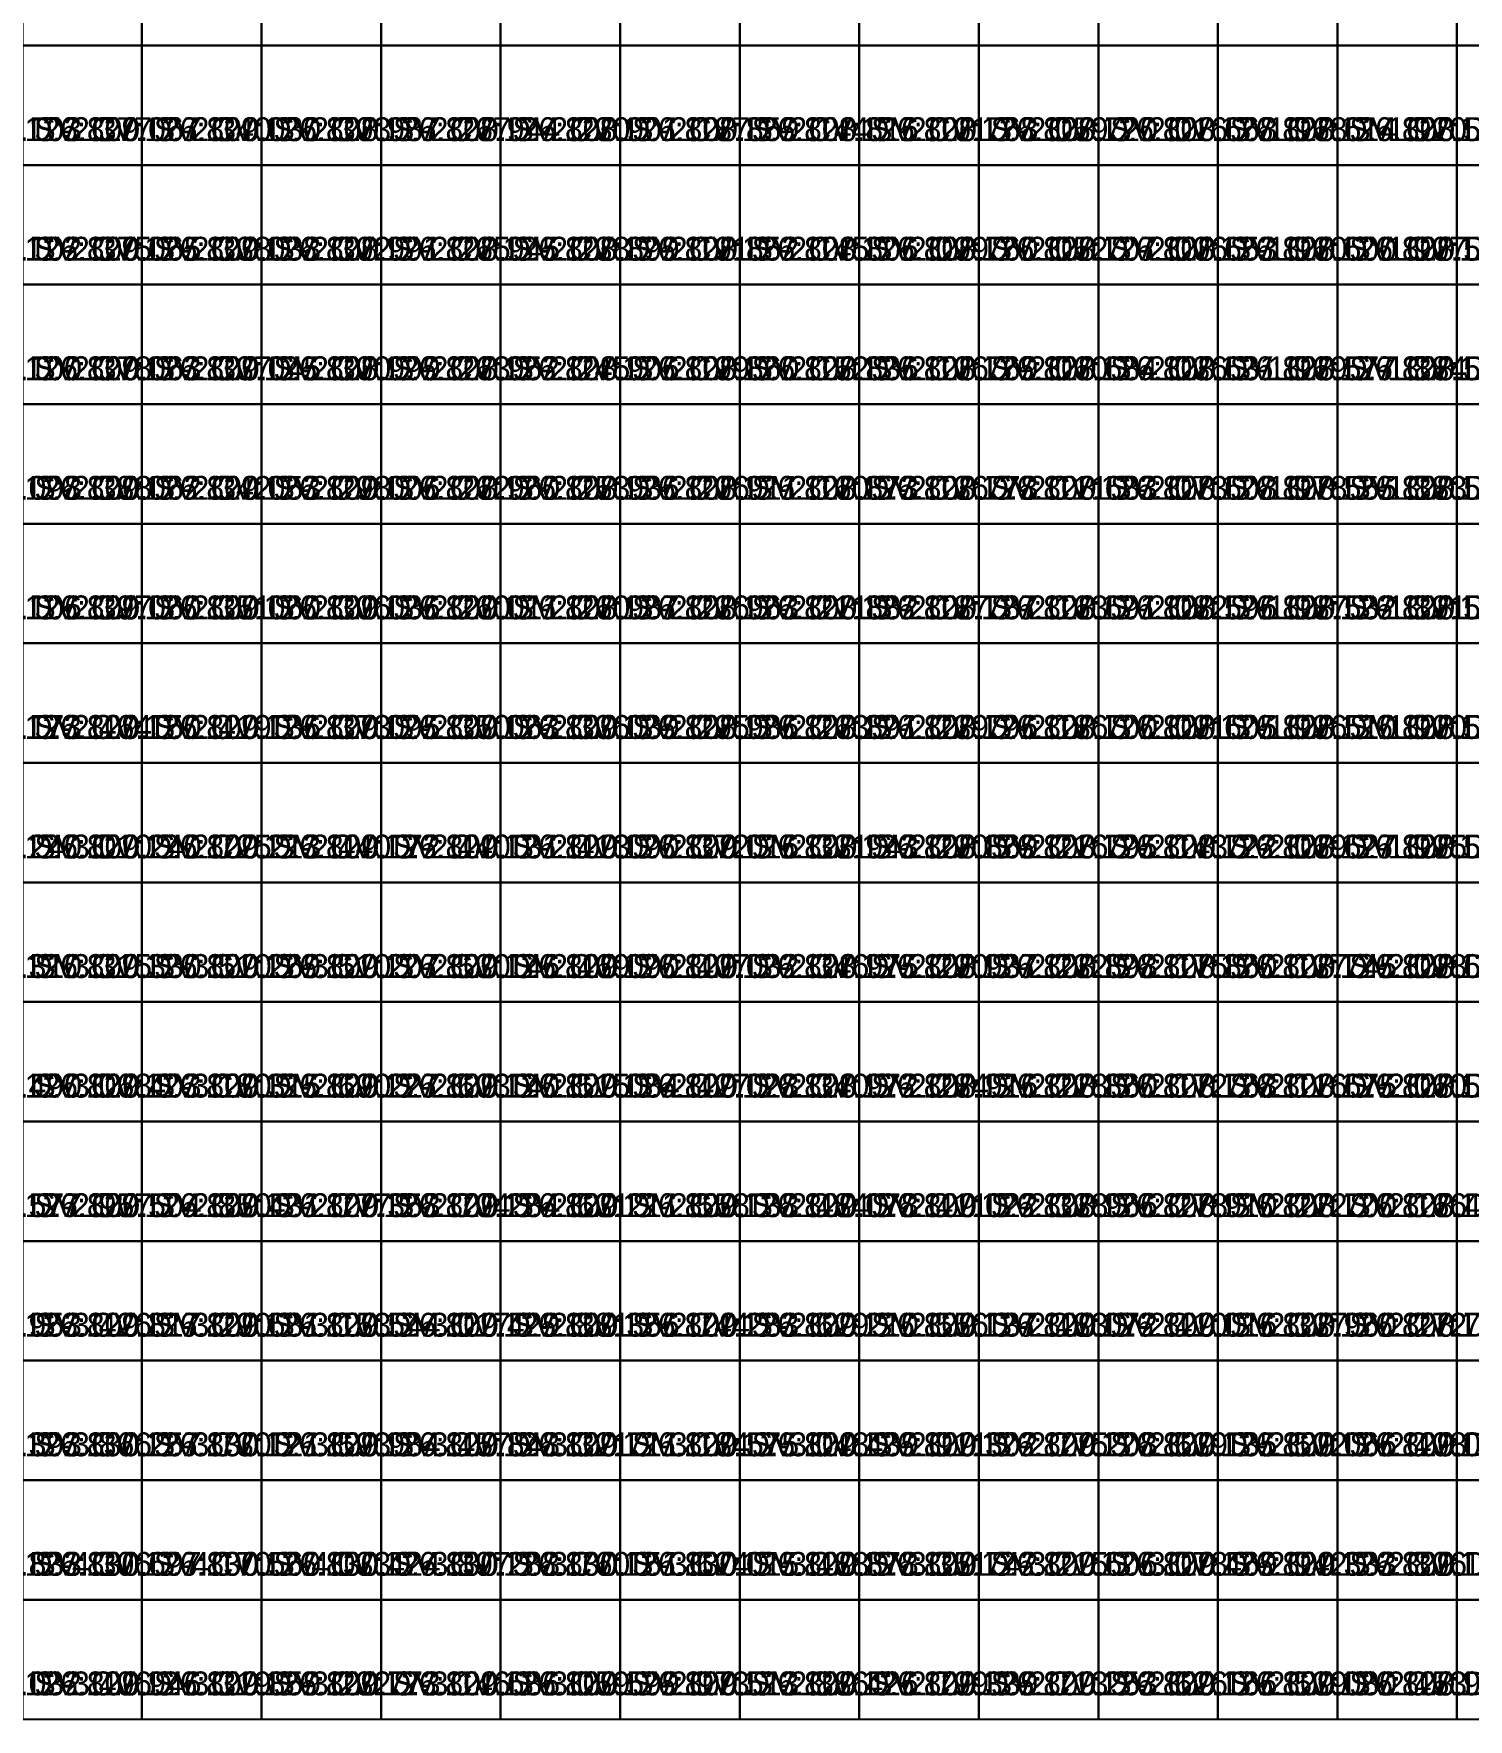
# Model space of a CAD drawing. Header units: metres. Extents: x 287857 to 287981, y 62957 to 63018.
# Drawn here: x 287912.02 to 287924.02, y 62956.83 to 62970.93 of the extents above; entities that cross this region are included whole.
import ezdxf

# ---------------------------------------------------------------- set-up
doc = ezdxf.new("R2010")
doc.units = ezdxf.units.M
doc.layers.add('CORR-CUT', color=7, linetype='Continuous', true_color=0x3b82f6)
doc.layers.add('CORR-DIFF-TXT', color=7, linetype='Continuous', true_color=0xffffff)

msp = doc.modelspace()

# ---------------------------------------------------------------- linework, layer by layer
at = {"layer": 'CORR-CUT'}
for points in [[(287911.925, 62970.831, 129.097), (287912.925, 62970.831, 129.097), (287912.925, 62971.831, 129.097), (287911.925, 62971.831, 129.097), (287911.925, 62970.831, 129.097)], [(287912.925, 62970.831, 129.048), (287913.925, 62970.831, 129.048), (287913.925, 62971.831, 129.048), (287912.925, 62971.831, 129.048), (287912.925, 62970.831, 129.048)], [(287913.925, 62970.831, 129), (287914.925, 62970.831, 129), (287914.925, 62971.831, 129), (287913.925, 62971.831, 129), (287913.925, 62970.831, 129)], [(287914.925, 62970.831, 128.957), (287915.925, 62970.831, 128.957), (287915.925, 62971.831, 128.957), (287914.925, 62971.831, 128.957), (287914.925, 62970.831, 128.957)], [(287915.925, 62970.831, 128.914), (287916.925, 62970.831, 128.914), (287916.925, 62971.831, 128.914), (287915.925, 62971.831, 128.914), (287915.925, 62970.831, 128.914)], [(287916.925, 62970.831, 128.871), (287917.925, 62970.831, 128.871), (287917.925, 62971.831, 128.871), (287916.925, 62971.831, 128.871), (287916.925, 62970.831, 128.871)], [(287917.925, 62970.831, 128.826), (287918.925, 62970.831, 128.826), (287918.925, 62971.831, 128.826), (287917.925, 62971.831, 128.826), (287917.925, 62970.831, 128.826)], [(287918.925, 62970.831, 128.777), (287919.925, 62970.831, 128.777), (287919.925, 62971.831, 128.777), (287918.925, 62971.831, 128.777), (287918.925, 62970.831, 128.777)], [(287919.925, 62970.831, 128.728), (287920.925, 62970.831, 128.728), (287920.925, 62971.831, 128.728), (287919.925, 62971.831, 128.728), (287919.925, 62970.831, 128.728)], [(287920.925, 62970.831, 128.679), (287921.925, 62970.831, 128.679), (287921.925, 62971.831, 128.679), (287920.925, 62971.831, 128.679), (287920.925, 62970.831, 128.679)], [(287921.925, 62970.831, 128.628), (287922.925, 62970.831, 128.628), (287922.925, 62971.831, 128.628), (287921.925, 62971.831, 128.628), (287921.925, 62970.831, 128.628)], [(287922.925, 62970.831, 128.575), (287923.925, 62970.831, 128.575), (287923.925, 62971.831, 128.575), (287922.925, 62971.831, 128.575), (287922.925, 62970.831, 128.575)], [(287923.925, 62970.831, 128.522), (287924.925, 62970.831, 128.522), (287924.925, 62971.831, 128.522), (287923.925, 62971.831, 128.522), (287923.925, 62970.831, 128.522)], [(287911.925, 62969.831, 129.067), (287912.925, 62969.831, 129.067), (287912.925, 62970.831, 129.067), (287911.925, 62970.831, 129.067), (287911.925, 62969.831, 129.067)], [(287912.925, 62969.831, 129.03), (287913.925, 62969.831, 129.03), (287913.925, 62970.831, 129.03), (287912.925, 62970.831, 129.03), (287912.925, 62969.831, 129.03)], [(287913.925, 62969.831, 128.987), (287914.925, 62969.831, 128.987), (287914.925, 62970.831, 128.987), (287913.925, 62970.831, 128.987), (287913.925, 62969.831, 128.987)], [(287914.925, 62969.831, 128.944), (287915.925, 62969.831, 128.944), (287915.925, 62970.831, 128.944), (287914.925, 62970.831, 128.944), (287914.925, 62969.831, 128.944)], [(287915.925, 62969.831, 128.901), (287916.925, 62969.831, 128.901), (287916.925, 62970.831, 128.901), (287915.925, 62970.831, 128.901), (287915.925, 62969.831, 128.901)], [(287916.925, 62969.831, 128.859), (287917.925, 62969.831, 128.859), (287917.925, 62970.831, 128.859), (287916.925, 62970.831, 128.859), (287916.925, 62969.831, 128.859)], [(287917.925, 62969.831, 128.816), (287918.925, 62969.831, 128.816), (287918.925, 62970.831, 128.816), (287917.925, 62970.831, 128.816), (287917.925, 62969.831, 128.816)], [(287918.925, 62969.831, 128.768), (287919.925, 62969.831, 128.768), (287919.925, 62970.831, 128.768), (287918.925, 62970.831, 128.768), (287918.925, 62969.831, 128.768)], [(287919.925, 62969.831, 128.72), (287920.925, 62969.831, 128.72), (287920.925, 62970.831, 128.72), (287919.925, 62970.831, 128.72), (287919.925, 62969.831, 128.72)], [(287920.925, 62969.831, 128.668), (287921.925, 62969.831, 128.668), (287921.925, 62970.831, 128.668), (287920.925, 62970.831, 128.668), (287920.925, 62969.831, 128.668)], [(287921.925, 62969.831, 128.614), (287922.925, 62969.831, 128.614), (287922.925, 62970.831, 128.614), (287921.925, 62970.831, 128.614), (287921.925, 62969.831, 128.614)], [(287922.925, 62969.831, 128.561), (287923.925, 62969.831, 128.561), (287923.925, 62970.831, 128.561), (287922.925, 62970.831, 128.561), (287922.925, 62969.831, 128.561)], [(287923.925, 62969.831, 128.507), (287924.925, 62969.831, 128.507), (287924.925, 62970.831, 128.507), (287923.925, 62970.831, 128.507), (287923.925, 62969.831, 128.507)], [(287911.925, 62968.831, 129.065), (287912.925, 62968.831, 129.065), (287912.925, 62969.831, 129.065), (287911.925, 62969.831, 129.065), (287911.925, 62968.831, 129.065)], [(287912.925, 62968.831, 129.038), (287913.925, 62968.831, 129.038), (287913.925, 62969.831, 129.038), (287912.925, 62969.831, 129.038), (287912.925, 62968.831, 129.038)], [(287913.925, 62968.831, 128.991), (287914.925, 62968.831, 128.991), (287914.925, 62969.831, 128.991), (287913.925, 62969.831, 128.991), (287913.925, 62968.831, 128.991)], [(287914.925, 62968.831, 128.945), (287915.925, 62968.831, 128.945), (287915.925, 62969.831, 128.945), (287914.925, 62969.831, 128.945), (287914.925, 62968.831, 128.945)], [(287915.925, 62968.831, 128.899), (287916.925, 62968.831, 128.899), (287916.925, 62969.831, 128.899), (287915.925, 62969.831, 128.899), (287915.925, 62968.831, 128.899)], [(287916.925, 62968.831, 128.852), (287917.925, 62968.831, 128.852), (287917.925, 62969.831, 128.852), (287916.925, 62969.831, 128.852), (287916.925, 62968.831, 128.852)], [(287917.925, 62968.831, 128.806), (287918.925, 62968.831, 128.806), (287918.925, 62969.831, 128.806), (287917.925, 62969.831, 128.806), (287917.925, 62968.831, 128.806)], [(287918.925, 62968.831, 128.76), (287919.925, 62968.831, 128.76), (287919.925, 62969.831, 128.76), (287918.925, 62969.831, 128.76), (287918.925, 62968.831, 128.76)], [(287919.925, 62968.831, 128.707), (287920.925, 62968.831, 128.707), (287920.925, 62969.831, 128.707), (287919.925, 62969.831, 128.707), (287919.925, 62968.831, 128.707)], [(287920.925, 62968.831, 128.653), (287921.925, 62968.831, 128.653), (287921.925, 62969.831, 128.653), (287920.925, 62969.831, 128.653), (287920.925, 62968.831, 128.653)], [(287921.925, 62968.831, 128.6), (287922.925, 62968.831, 128.6), (287922.925, 62969.831, 128.6), (287921.925, 62969.831, 128.6), (287921.925, 62968.831, 128.6)], [(287922.925, 62968.831, 128.547), (287923.925, 62968.831, 128.547), (287923.925, 62969.831, 128.547), (287922.925, 62969.831, 128.547), (287922.925, 62968.831, 128.547)], [(287923.925, 62968.831, 128.493), (287924.925, 62968.831, 128.493), (287924.925, 62969.831, 128.493), (287923.925, 62969.831, 128.493), (287923.925, 62968.831, 128.493)], [(287911.925, 62967.831, 129.063), (287912.925, 62967.831, 129.063), (287912.925, 62968.831, 129.063), (287911.925, 62968.831, 129.063), (287911.925, 62967.831, 129.063)], [(287912.925, 62967.831, 129.045), (287913.925, 62967.831, 129.045), (287913.925, 62968.831, 129.045), (287912.925, 62968.831, 129.045), (287912.925, 62967.831, 129.045)], [(287913.925, 62967.831, 128.999), (287914.925, 62967.831, 128.999), (287914.925, 62968.831, 128.999), (287913.925, 62968.831, 128.999), (287913.925, 62967.831, 128.999)], [(287914.925, 62967.831, 128.952), (287915.925, 62967.831, 128.952), (287915.925, 62968.831, 128.952), (287914.925, 62968.831, 128.952), (287914.925, 62967.831, 128.952)], [(287915.925, 62967.831, 128.906), (287916.925, 62967.831, 128.906), (287916.925, 62968.831, 128.906), (287915.925, 62968.831, 128.906), (287915.925, 62967.831, 128.906)], [(287916.925, 62967.831, 128.86), (287917.925, 62967.831, 128.86), (287917.925, 62968.831, 128.86), (287916.925, 62968.831, 128.86), (287916.925, 62967.831, 128.86)], [(287917.925, 62967.831, 128.836), (287918.925, 62967.831, 128.836), (287918.925, 62968.831, 128.836), (287917.925, 62968.831, 128.836), (287917.925, 62967.831, 128.836)], [(287918.925, 62967.831, 128.769), (287919.925, 62967.831, 128.769), (287919.925, 62968.831, 128.769), (287918.925, 62968.831, 128.769), (287918.925, 62967.831, 128.769)], [(287919.925, 62967.831, 128.684), (287920.925, 62967.831, 128.684), (287920.925, 62968.831, 128.684), (287919.925, 62968.831, 128.684), (287919.925, 62967.831, 128.684)], [(287920.925, 62967.831, 128.631), (287921.925, 62967.831, 128.631), (287921.925, 62968.831, 128.631), (287920.925, 62968.831, 128.631), (287920.925, 62967.831, 128.631)], [(287921.925, 62967.831, 128.577), (287922.925, 62967.831, 128.577), (287922.925, 62968.831, 128.577), (287921.925, 62968.831, 128.577), (287921.925, 62967.831, 128.577)], [(287922.925, 62967.831, 128.524), (287923.925, 62967.831, 128.524), (287923.925, 62968.831, 128.524), (287922.925, 62968.831, 128.524), (287922.925, 62967.831, 128.524)], [(287923.925, 62967.831, 128.471), (287924.925, 62967.831, 128.471), (287924.925, 62968.831, 128.471), (287923.925, 62968.831, 128.471), (287923.925, 62967.831, 128.471)], [(287911.925, 62966.831, 129.062), (287912.925, 62966.831, 129.062), (287912.925, 62967.831, 129.062), (287911.925, 62967.831, 129.062), (287911.925, 62966.831, 129.062)], [(287912.925, 62966.831, 129.053), (287913.925, 62966.831, 129.053), (287913.925, 62967.831, 129.053), (287912.925, 62967.831, 129.053), (287912.925, 62966.831, 129.053)], [(287913.925, 62966.831, 129.006), (287914.925, 62966.831, 129.006), (287914.925, 62967.831, 129.006), (287913.925, 62967.831, 129.006), (287913.925, 62966.831, 129.006)], [(287914.925, 62966.831, 128.96), (287915.925, 62966.831, 128.96), (287915.925, 62967.831, 128.96), (287914.925, 62967.831, 128.96), (287914.925, 62966.831, 128.96)], [(287915.925, 62966.831, 128.936), (287916.925, 62966.831, 128.936), (287916.925, 62967.831, 128.936), (287915.925, 62967.831, 128.936), (287915.925, 62966.831, 128.936)], [(287916.925, 62966.831, 128.911), (287917.925, 62966.831, 128.911), (287917.925, 62967.831, 128.911), (287916.925, 62967.831, 128.911), (287916.925, 62966.831, 128.911)], [(287917.925, 62966.831, 128.873), (287918.925, 62966.831, 128.873), (287918.925, 62967.831, 128.873), (287917.925, 62967.831, 128.873), (287917.925, 62966.831, 128.873)], [(287918.925, 62966.831, 128.778), (287919.925, 62966.831, 128.778), (287919.925, 62967.831, 128.778), (287918.925, 62967.831, 128.778), (287918.925, 62966.831, 128.778)], [(287919.925, 62966.831, 128.683), (287920.925, 62966.831, 128.683), (287920.925, 62967.831, 128.683), (287919.925, 62967.831, 128.683), (287919.925, 62966.831, 128.683)], [(287920.925, 62966.831, 128.608), (287921.925, 62966.831, 128.608), (287921.925, 62967.831, 128.608), (287920.925, 62967.831, 128.608), (287920.925, 62966.831, 128.608)], [(287921.925, 62966.831, 128.555), (287922.925, 62966.831, 128.555), (287922.925, 62967.831, 128.555), (287921.925, 62967.831, 128.555), (287921.925, 62966.831, 128.555)], [(287922.925, 62966.831, 128.502), (287923.925, 62966.831, 128.502), (287923.925, 62967.831, 128.502), (287922.925, 62967.831, 128.502), (287922.925, 62966.831, 128.502)], [(287923.925, 62966.831, 128.492), (287924.925, 62966.831, 128.492), (287924.925, 62967.831, 128.492), (287923.925, 62967.831, 128.492), (287923.925, 62966.831, 128.492)], [(287911.925, 62965.831, 129.06), (287912.925, 62965.831, 129.06), (287912.925, 62966.831, 129.06), (287911.925, 62966.831, 129.06), (287911.925, 62965.831, 129.06)], [(287912.925, 62965.831, 129.06), (287913.925, 62965.831, 129.06), (287913.925, 62966.831, 129.06), (287912.925, 62966.831, 129.06), (287912.925, 62965.831, 129.06)], [(287913.925, 62965.831, 129.036), (287914.925, 62965.831, 129.036), (287914.925, 62966.831, 129.036), (287913.925, 62966.831, 129.036), (287913.925, 62965.831, 129.036)], [(287914.925, 62965.831, 129.011), (287915.925, 62965.831, 129.011), (287915.925, 62966.831, 129.011), (287914.925, 62966.831, 129.011), (287914.925, 62965.831, 129.011)], [(287915.925, 62965.831, 128.987), (287916.925, 62965.831, 128.987), (287916.925, 62966.831, 128.987), (287915.925, 62966.831, 128.987), (287915.925, 62965.831, 128.987)], [(287916.925, 62965.831, 128.963), (287917.925, 62965.831, 128.963), (287917.925, 62966.831, 128.963), (287916.925, 62966.831, 128.963), (287916.925, 62965.831, 128.963)], [(287917.925, 62965.831, 128.882), (287918.925, 62965.831, 128.882), (287918.925, 62966.831, 128.882), (287917.925, 62966.831, 128.882), (287917.925, 62965.831, 128.882)], [(287918.925, 62965.831, 128.787), (287919.925, 62965.831, 128.787), (287919.925, 62966.831, 128.787), (287918.925, 62966.831, 128.787), (287918.925, 62965.831, 128.787)], [(287919.925, 62965.831, 128.691), (287920.925, 62965.831, 128.691), (287920.925, 62966.831, 128.691), (287919.925, 62966.831, 128.691), (287919.925, 62965.831, 128.691)], [(287920.925, 62965.831, 128.596), (287921.925, 62965.831, 128.596), (287921.925, 62966.831, 128.596), (287920.925, 62966.831, 128.596), (287920.925, 62965.831, 128.596)], [(287921.925, 62965.831, 128.532), (287922.925, 62965.831, 128.532), (287922.925, 62966.831, 128.532), (287921.925, 62966.831, 128.532), (287921.925, 62965.831, 128.532)], [(287922.925, 62965.831, 128.501), (287923.925, 62965.831, 128.501), (287923.925, 62966.831, 128.501), (287922.925, 62966.831, 128.501), (287922.925, 62965.831, 128.501)], [(287923.925, 62965.831, 128.535), (287924.925, 62965.831, 128.535), (287924.925, 62966.831, 128.535), (287923.925, 62966.831, 128.535), (287923.925, 62965.831, 128.535)], [(287911.925, 62964.831, 129.15), (287912.925, 62964.831, 129.15), (287912.925, 62965.831, 129.15), (287911.925, 62965.831, 129.15), (287911.925, 62964.831, 129.15)], [(287912.925, 62964.831, 129.136), (287913.925, 62964.831, 129.136), (287913.925, 62965.831, 129.136), (287912.925, 62965.831, 129.136), (287912.925, 62964.831, 129.136)], [(287913.925, 62964.831, 129.095), (287914.925, 62964.831, 129.095), (287914.925, 62965.831, 129.095), (287913.925, 62965.831, 129.095), (287913.925, 62964.831, 129.095)], [(287914.925, 62964.831, 129.063), (287915.925, 62964.831, 129.063), (287915.925, 62965.831, 129.063), (287914.925, 62965.831, 129.063), (287914.925, 62964.831, 129.063)], [(287915.925, 62964.831, 129.039), (287916.925, 62964.831, 129.039), (287916.925, 62965.831, 129.039), (287915.925, 62965.831, 129.039), (287915.925, 62964.831, 129.039)], [(287916.925, 62964.831, 128.986), (287917.925, 62964.831, 128.986), (287917.925, 62965.831, 128.986), (287916.925, 62965.831, 128.986), (287916.925, 62964.831, 128.986)], [(287917.925, 62964.831, 128.891), (287918.925, 62964.831, 128.891), (287918.925, 62965.831, 128.891), (287917.925, 62965.831, 128.891), (287917.925, 62964.831, 128.891)], [(287918.925, 62964.831, 128.796), (287919.925, 62964.831, 128.796), (287919.925, 62965.831, 128.796), (287918.925, 62965.831, 128.796), (287918.925, 62964.831, 128.796)], [(287919.925, 62964.831, 128.7), (287920.925, 62964.831, 128.7), (287920.925, 62965.831, 128.7), (287919.925, 62965.831, 128.7), (287919.925, 62964.831, 128.7)], [(287920.925, 62964.831, 128.605), (287921.925, 62964.831, 128.605), (287921.925, 62965.831, 128.605), (287920.925, 62965.831, 128.605), (287920.925, 62964.831, 128.605)], [(287921.925, 62964.831, 128.51), (287922.925, 62964.831, 128.51), (287922.925, 62965.831, 128.51), (287921.925, 62965.831, 128.51), (287921.925, 62964.831, 128.51)], [(287922.925, 62964.831, 128.544), (287923.925, 62964.831, 128.544), (287923.925, 62965.831, 128.544), (287922.925, 62965.831, 128.544), (287922.925, 62964.831, 128.544)], [(287923.925, 62964.831, 128.547), (287924.925, 62964.831, 128.547), (287924.925, 62965.831, 128.547), (287923.925, 62965.831, 128.547), (287923.925, 62964.831, 128.547)], [(287911.925, 62963.831, 129.24), (287912.925, 62963.831, 129.24), (287912.925, 62964.831, 129.24), (287911.925, 62964.831, 129.24), (287911.925, 62963.831, 129.24)], [(287912.925, 62963.831, 129.213), (287913.925, 62963.831, 129.213), (287913.925, 62964.831, 129.213), (287912.925, 62964.831, 129.213), (287912.925, 62963.831, 129.213)], [(287913.925, 62963.831, 129.172), (287914.925, 62963.831, 129.172), (287914.925, 62964.831, 129.172), (287913.925, 62964.831, 129.172), (287913.925, 62963.831, 129.172)], [(287914.925, 62963.831, 129.131), (287915.925, 62963.831, 129.131), (287915.925, 62964.831, 129.131), (287914.925, 62964.831, 129.131), (287914.925, 62963.831, 129.131)], [(287915.925, 62963.831, 129.09), (287916.925, 62963.831, 129.09), (287916.925, 62964.831, 129.09), (287915.925, 62964.831, 129.09), (287915.925, 62963.831, 129.09)], [(287916.925, 62963.831, 129.016), (287917.925, 62963.831, 129.016), (287917.925, 62964.831, 129.016), (287916.925, 62964.831, 129.016), (287916.925, 62963.831, 129.016)], [(287917.925, 62963.831, 128.943), (287918.925, 62963.831, 128.943), (287918.925, 62964.831, 128.943), (287917.925, 62964.831, 128.943), (287917.925, 62963.831, 128.943)], [(287918.925, 62963.831, 128.869), (287919.925, 62963.831, 128.869), (287919.925, 62964.831, 128.869), (287918.925, 62964.831, 128.869), (287918.925, 62963.831, 128.869)], [(287919.925, 62963.831, 128.795), (287920.925, 62963.831, 128.795), (287920.925, 62964.831, 128.795), (287919.925, 62964.831, 128.795), (287919.925, 62963.831, 128.795)], [(287920.925, 62963.831, 128.722), (287921.925, 62963.831, 128.722), (287921.925, 62964.831, 128.722), (287920.925, 62964.831, 128.722), (287920.925, 62963.831, 128.722)], [(287921.925, 62963.831, 128.627), (287922.925, 62963.831, 128.627), (287922.925, 62964.831, 128.627), (287921.925, 62964.831, 128.627), (287921.925, 62963.831, 128.627)], [(287922.925, 62963.831, 128.587), (287923.925, 62963.831, 128.587), (287923.925, 62964.831, 128.587), (287922.925, 62964.831, 128.587), (287922.925, 62963.831, 128.587)], [(287923.925, 62963.831, 128.558), (287924.925, 62963.831, 128.558), (287924.925, 62964.831, 128.558), (287923.925, 62964.831, 128.558), (287923.925, 62963.831, 128.558)], [(287911.925, 62962.831, 129.33), (287912.925, 62962.831, 129.33), (287912.925, 62963.831, 129.33), (287911.925, 62963.831, 129.33), (287911.925, 62962.831, 129.33)], [(287912.925, 62962.831, 129.269), (287913.925, 62962.831, 129.269), (287913.925, 62963.831, 129.269), (287912.925, 62963.831, 129.269), (287912.925, 62962.831, 129.269)], [(287913.925, 62962.831, 129.207), (287914.925, 62962.831, 129.207), (287914.925, 62963.831, 129.207), (287913.925, 62963.831, 129.207), (287913.925, 62962.831, 129.207)], [(287914.925, 62962.831, 129.146), (287915.925, 62962.831, 129.146), (287915.925, 62963.831, 129.146), (287914.925, 62963.831, 129.146), (287914.925, 62962.831, 129.146)], [(287915.925, 62962.831, 129.09), (287916.925, 62962.831, 129.09), (287916.925, 62963.831, 129.09), (287915.925, 62963.831, 129.09), (287915.925, 62962.831, 129.09)], [(287916.925, 62962.831, 129.032), (287917.925, 62962.831, 129.032), (287917.925, 62963.831, 129.032), (287916.925, 62963.831, 129.032), (287916.925, 62962.831, 129.032)], [(287917.925, 62962.831, 128.975), (287918.925, 62962.831, 128.975), (287918.925, 62963.831, 128.975), (287917.925, 62963.831, 128.975), (287917.925, 62962.831, 128.975)], [(287918.925, 62962.831, 128.937), (287919.925, 62962.831, 128.937), (287919.925, 62963.831, 128.937), (287918.925, 62963.831, 128.937), (287918.925, 62962.831, 128.937)], [(287919.925, 62962.831, 128.898), (287920.925, 62962.831, 128.898), (287920.925, 62963.831, 128.898), (287919.925, 62963.831, 128.898), (287919.925, 62962.831, 128.898)], [(287920.925, 62962.831, 128.86), (287921.925, 62962.831, 128.86), (287921.925, 62963.831, 128.86), (287920.925, 62963.831, 128.86), (287920.925, 62962.831, 128.86)], [(287921.925, 62962.831, 128.745), (287922.925, 62962.831, 128.745), (287922.925, 62963.831, 128.745), (287921.925, 62963.831, 128.745), (287921.925, 62962.831, 128.745)], [(287922.925, 62962.831, 128.63), (287923.925, 62962.831, 128.63), (287923.925, 62963.831, 128.63), (287922.925, 62963.831, 128.63), (287922.925, 62962.831, 128.63)], [(287923.925, 62962.831, 128.57), (287924.925, 62962.831, 128.57), (287924.925, 62963.831, 128.57), (287923.925, 62963.831, 128.57), (287923.925, 62962.831, 128.57)], [(287911.925, 62961.831, 129.403), (287912.925, 62961.831, 129.403), (287912.925, 62962.831, 129.403), (287911.925, 62962.831, 129.403), (287911.925, 62961.831, 129.403)], [(287912.925, 62961.831, 129.315), (287913.925, 62961.831, 129.315), (287913.925, 62962.831, 129.315), (287912.925, 62962.831, 129.315), (287912.925, 62961.831, 129.315)], [(287913.925, 62961.831, 129.227), (287914.925, 62961.831, 129.227), (287914.925, 62962.831, 129.227), (287913.925, 62962.831, 129.227), (287913.925, 62961.831, 129.227)], [(287914.925, 62961.831, 129.14), (287915.925, 62961.831, 129.14), (287915.925, 62962.831, 129.14), (287914.925, 62962.831, 129.14), (287914.925, 62961.831, 129.14)], [(287915.925, 62961.831, 129.084), (287916.925, 62961.831, 129.084), (287916.925, 62962.831, 129.084), (287915.925, 62962.831, 129.084), (287915.925, 62961.831, 129.084)], [(287916.925, 62961.831, 129.028), (287917.925, 62961.831, 129.028), (287917.925, 62962.831, 129.028), (287916.925, 62962.831, 129.028), (287916.925, 62961.831, 129.028)], [(287917.925, 62961.831, 128.972), (287918.925, 62961.831, 128.972), (287918.925, 62962.831, 128.972), (287917.925, 62962.831, 128.972), (287917.925, 62961.831, 128.972)], [(287918.925, 62961.831, 128.916), (287919.925, 62961.831, 128.916), (287919.925, 62962.831, 128.916), (287918.925, 62962.831, 128.916), (287918.925, 62961.831, 128.916)], [(287919.925, 62961.831, 128.86), (287920.925, 62961.831, 128.86), (287920.925, 62962.831, 128.86), (287919.925, 62962.831, 128.86), (287919.925, 62961.831, 128.86)], [(287920.925, 62961.831, 128.768), (287921.925, 62961.831, 128.768), (287921.925, 62962.831, 128.768), (287920.925, 62962.831, 128.768), (287920.925, 62961.831, 128.768)], [(287921.925, 62961.831, 128.675), (287922.925, 62961.831, 128.675), (287922.925, 62962.831, 128.675), (287921.925, 62962.831, 128.675), (287921.925, 62961.831, 128.675)], [(287922.925, 62961.831, 128.56), (287923.925, 62961.831, 128.56), (287923.925, 62962.831, 128.56), (287922.925, 62962.831, 128.56), (287922.925, 62961.831, 128.56)], [(287923.925, 62961.831, 128.53), (287924.925, 62961.831, 128.53), (287924.925, 62962.831, 128.53), (287923.925, 62962.831, 128.53), (287923.925, 62961.831, 128.53)], [(287911.925, 62960.831, 129.504), (287912.925, 62960.831, 129.504), (287912.925, 62961.831, 129.504), (287911.925, 62961.831, 129.504), (287911.925, 62960.831, 129.504)], [(287912.925, 62960.831, 129.431), (287913.925, 62960.831, 129.431), (287913.925, 62961.831, 129.431), (287912.925, 62961.831, 129.431), (287912.925, 62960.831, 129.431)], [(287913.925, 62960.831, 129.358), (287914.925, 62960.831, 129.358), (287914.925, 62961.831, 129.358), (287913.925, 62961.831, 129.358), (287913.925, 62960.831, 129.358)], [(287914.925, 62960.831, 129.284), (287915.925, 62960.831, 129.284), (287915.925, 62961.831, 129.284), (287914.925, 62961.831, 129.284), (287914.925, 62960.831, 129.284)], [(287915.925, 62960.831, 129.211), (287916.925, 62960.831, 129.211), (287916.925, 62961.831, 129.211), (287915.925, 62961.831, 129.211), (287915.925, 62960.831, 129.211)], [(287916.925, 62960.831, 129.138), (287917.925, 62960.831, 129.138), (287917.925, 62961.831, 129.138), (287916.925, 62961.831, 129.138), (287916.925, 62960.831, 129.138)], [(287917.925, 62960.831, 129.078), (287918.925, 62960.831, 129.078), (287918.925, 62961.831, 129.078), (287917.925, 62961.831, 129.078), (287917.925, 62960.831, 129.078)], [(287918.925, 62960.831, 129.022), (287919.925, 62960.831, 129.022), (287919.925, 62961.831, 129.022), (287918.925, 62961.831, 129.022), (287918.925, 62960.831, 129.022)], [(287919.925, 62960.831, 128.966), (287920.925, 62960.831, 128.966), (287920.925, 62961.831, 128.966), (287919.925, 62961.831, 128.966), (287919.925, 62960.831, 128.966)], [(287920.925, 62960.831, 128.91), (287921.925, 62960.831, 128.91), (287921.925, 62961.831, 128.91), (287920.925, 62961.831, 128.91), (287920.925, 62960.831, 128.91)], [(287921.925, 62960.831, 128.7), (287922.925, 62960.831, 128.7), (287922.925, 62961.831, 128.7), (287921.925, 62961.831, 128.7), (287921.925, 62960.831, 128.7)], [(287922.925, 62960.831, 128.49), (287923.925, 62960.831, 128.49), (287923.925, 62961.831, 128.49), (287922.925, 62961.831, 128.49), (287922.925, 62960.831, 128.49)], [(287923.925, 62960.831, 128.49), (287924.925, 62960.831, 128.49), (287924.925, 62961.831, 128.49), (287923.925, 62961.831, 128.49), (287923.925, 62960.831, 128.49)], [(287911.925, 62959.831, 129.817), (287912.925, 62959.831, 129.817), (287912.925, 62960.831, 129.817), (287911.925, 62960.831, 129.817), (287911.925, 62959.831, 129.817)], [(287912.925, 62959.831, 129.681), (287913.925, 62959.831, 129.681), (287913.925, 62960.831, 129.681), (287912.925, 62960.831, 129.681), (287912.925, 62959.831, 129.681)], [(287913.925, 62959.831, 129.544), (287914.925, 62959.831, 129.544), (287914.925, 62960.831, 129.544), (287913.925, 62960.831, 129.544), (287913.925, 62959.831, 129.544)], [(287914.925, 62959.831, 129.429), (287915.925, 62959.831, 129.429), (287915.925, 62960.831, 129.429), (287914.925, 62960.831, 129.429), (287914.925, 62959.831, 129.429)], [(287915.925, 62959.831, 129.356), (287916.925, 62959.831, 129.356), (287916.925, 62960.831, 129.356), (287915.925, 62960.831, 129.356), (287915.925, 62959.831, 129.356)], [(287916.925, 62959.831, 129.283), (287917.925, 62959.831, 129.283), (287917.925, 62960.831, 129.283), (287916.925, 62960.831, 129.283), (287916.925, 62959.831, 129.283)], [(287917.925, 62959.831, 129.21), (287918.925, 62959.831, 129.21), (287918.925, 62960.831, 129.21), (287917.925, 62960.831, 129.21), (287917.925, 62959.831, 129.21)], [(287918.925, 62959.831, 129.137), (287919.925, 62959.831, 129.137), (287919.925, 62960.831, 129.137), (287918.925, 62960.831, 129.137), (287918.925, 62959.831, 129.137)], [(287919.925, 62959.831, 129.072), (287920.925, 62959.831, 129.072), (287920.925, 62960.831, 129.072), (287919.925, 62960.831, 129.072), (287919.925, 62959.831, 129.072)], [(287920.925, 62959.831, 129.016), (287921.925, 62959.831, 129.016), (287921.925, 62960.831, 129.016), (287920.925, 62960.831, 129.016), (287920.925, 62959.831, 129.016)], [(287921.925, 62959.831, 128.96), (287922.925, 62959.831, 128.96), (287922.925, 62960.831, 128.96), (287921.925, 62960.831, 128.96), (287921.925, 62959.831, 128.96)], [(287922.925, 62959.831, 128.75), (287923.925, 62959.831, 128.75), (287923.925, 62960.831, 128.75), (287922.925, 62960.831, 128.75), (287922.925, 62959.831, 128.75)], [(287923.925, 62959.831, 128.4), (287924.925, 62959.831, 128.4), (287924.925, 62960.831, 128.4), (287923.925, 62960.831, 128.4), (287923.925, 62959.831, 128.4)], [(287911.925, 62958.831, 130.257), (287912.925, 62958.831, 130.257), (287912.925, 62959.831, 130.257), (287911.925, 62959.831, 130.257), (287911.925, 62958.831, 130.257)], [(287912.925, 62958.831, 130.121), (287913.925, 62958.831, 130.121), (287913.925, 62959.831, 130.121), (287912.925, 62959.831, 130.121), (287912.925, 62958.831, 130.121)], [(287913.925, 62958.831, 129.984), (287914.925, 62958.831, 129.984), (287914.925, 62959.831, 129.984), (287913.925, 62959.831, 129.984), (287913.925, 62958.831, 129.984)], [(287914.925, 62958.831, 129.848), (287915.925, 62958.831, 129.848), (287915.925, 62959.831, 129.848), (287914.925, 62959.831, 129.848), (287914.925, 62958.831, 129.848)], [(287915.925, 62958.831, 129.711), (287916.925, 62958.831, 129.711), (287916.925, 62959.831, 129.711), (287915.925, 62959.831, 129.711), (287915.925, 62958.831, 129.711)], [(287916.925, 62958.831, 129.575), (287917.925, 62958.831, 129.575), (287917.925, 62959.831, 129.575), (287916.925, 62959.831, 129.575), (287916.925, 62958.831, 129.575)], [(287917.925, 62958.831, 129.439), (287918.925, 62958.831, 129.439), (287918.925, 62959.831, 129.439), (287917.925, 62959.831, 129.439), (287917.925, 62958.831, 129.439)], [(287918.925, 62958.831, 129.302), (287919.925, 62958.831, 129.302), (287919.925, 62959.831, 129.302), (287918.925, 62959.831, 129.302), (287918.925, 62958.831, 129.302)], [(287919.925, 62958.831, 129.208), (287920.925, 62958.831, 129.208), (287920.925, 62959.831, 129.208), (287919.925, 62959.831, 129.208), (287919.925, 62958.831, 129.208)], [(287920.925, 62958.831, 129.135), (287921.925, 62958.831, 129.135), (287921.925, 62959.831, 129.135), (287920.925, 62959.831, 129.135), (287920.925, 62958.831, 129.135)], [(287921.925, 62958.831, 129.066), (287922.925, 62958.831, 129.066), (287922.925, 62959.831, 129.066), (287921.925, 62959.831, 129.066), (287921.925, 62958.831, 129.066)], [(287922.925, 62958.831, 129.01), (287923.925, 62958.831, 129.01), (287923.925, 62959.831, 129.01), (287922.925, 62959.831, 129.01), (287922.925, 62958.831, 129.01)], [(287923.925, 62958.831, 128.73), (287924.925, 62958.831, 128.73), (287924.925, 62959.831, 128.73), (287923.925, 62959.831, 128.73), (287923.925, 62958.831, 128.73)], [(287911.925, 62957.831, 130.697), (287912.925, 62957.831, 130.697), (287912.925, 62958.831, 130.697), (287911.925, 62958.831, 130.697), (287911.925, 62957.831, 130.697)], [(287912.925, 62957.831, 130.56), (287913.925, 62957.831, 130.56), (287913.925, 62958.831, 130.56), (287912.925, 62958.831, 130.56), (287912.925, 62957.831, 130.56)], [(287913.925, 62957.831, 130.424), (287914.925, 62957.831, 130.424), (287914.925, 62958.831, 130.424), (287913.925, 62958.831, 130.424), (287913.925, 62957.831, 130.424)], [(287914.925, 62957.831, 130.288), (287915.925, 62957.831, 130.288), (287915.925, 62958.831, 130.288), (287914.925, 62958.831, 130.288), (287914.925, 62957.831, 130.288)], [(287915.925, 62957.831, 130.151), (287916.925, 62957.831, 130.151), (287916.925, 62958.831, 130.151), (287915.925, 62958.831, 130.151), (287915.925, 62957.831, 130.151)], [(287916.925, 62957.831, 130.015), (287917.925, 62957.831, 130.015), (287917.925, 62958.831, 130.015), (287916.925, 62958.831, 130.015), (287916.925, 62957.831, 130.015)], [(287917.925, 62957.831, 129.878), (287918.925, 62957.831, 129.878), (287918.925, 62958.831, 129.878), (287917.925, 62958.831, 129.878), (287917.925, 62957.831, 129.878)], [(287918.925, 62957.831, 129.742), (287919.925, 62957.831, 129.742), (287919.925, 62958.831, 129.742), (287918.925, 62958.831, 129.742), (287918.925, 62957.831, 129.742)], [(287919.925, 62957.831, 129.606), (287920.925, 62957.831, 129.606), (287920.925, 62958.831, 129.606), (287919.925, 62958.831, 129.606), (287919.925, 62957.831, 129.606)], [(287920.925, 62957.831, 129.469), (287921.925, 62957.831, 129.469), (287921.925, 62958.831, 129.469), (287920.925, 62958.831, 129.469), (287920.925, 62957.831, 129.469)], [(287921.925, 62957.831, 129.333), (287922.925, 62957.831, 129.333), (287922.925, 62958.831, 129.333), (287921.925, 62958.831, 129.333), (287921.925, 62957.831, 129.333)], [(287922.925, 62957.831, 129.196), (287923.925, 62957.831, 129.196), (287923.925, 62958.831, 129.196), (287922.925, 62958.831, 129.196), (287922.925, 62957.831, 129.196)], [(287923.925, 62957.831, 129.06), (287924.925, 62957.831, 129.06), (287924.925, 62958.831, 129.06), (287923.925, 62958.831, 129.06), (287923.925, 62957.831, 129.06)], [(287911.925, 62956.831, 129.946), (287912.925, 62956.831, 129.946), (287912.925, 62957.831, 129.946), (287911.925, 62957.831, 129.946), (287911.925, 62956.831, 129.946)], [(287912.925, 62956.831, 129.859), (287913.925, 62956.831, 129.859), (287913.925, 62957.831, 129.859), (287912.925, 62957.831, 129.859), (287912.925, 62956.831, 129.859)], [(287913.925, 62956.831, 129.773), (287914.925, 62956.831, 129.773), (287914.925, 62957.831, 129.773), (287913.925, 62957.831, 129.773), (287913.925, 62956.831, 129.773)], [(287914.925, 62956.831, 129.686), (287915.925, 62956.831, 129.686), (287915.925, 62957.831, 129.686), (287914.925, 62957.831, 129.686), (287914.925, 62956.831, 129.686)], [(287915.925, 62956.831, 129.599), (287916.925, 62956.831, 129.599), (287916.925, 62957.831, 129.599), (287915.925, 62957.831, 129.599), (287915.925, 62956.831, 129.599)], [(287916.925, 62956.831, 129.513), (287917.925, 62956.831, 129.513), (287917.925, 62957.831, 129.513), (287916.925, 62957.831, 129.513), (287916.925, 62956.831, 129.513)], [(287917.925, 62956.831, 129.426), (287918.925, 62956.831, 129.426), (287918.925, 62957.831, 129.426), (287917.925, 62957.831, 129.426), (287917.925, 62956.831, 129.426)], [(287918.925, 62956.831, 129.339), (287919.925, 62956.831, 129.339), (287919.925, 62957.831, 129.339), (287918.925, 62957.831, 129.339), (287918.925, 62956.831, 129.339)], [(287919.925, 62956.831, 129.253), (287920.925, 62956.831, 129.253), (287920.925, 62957.831, 129.253), (287919.925, 62957.831, 129.253), (287919.925, 62956.831, 129.253)], [(287920.925, 62956.831, 129.166), (287921.925, 62956.831, 129.166), (287921.925, 62957.831, 129.166), (287920.925, 62957.831, 129.166), (287920.925, 62956.831, 129.166)], [(287921.925, 62956.831, 129.08), (287922.925, 62956.831, 129.08), (287922.925, 62957.831, 129.08), (287921.925, 62957.831, 129.08), (287921.925, 62956.831, 129.08)], [(287922.925, 62956.831, 128.993), (287923.925, 62956.831, 128.993), (287923.925, 62957.831, 128.993), (287922.925, 62957.831, 128.993), (287922.925, 62956.831, 128.993)], [(287923.925, 62956.831, 128.906), (287924.925, 62956.831, 128.906), (287924.925, 62957.831, 128.906), (287923.925, 62957.831, 128.906), (287923.925, 62956.831, 128.906)]]:
    msp.add_polyline3d(points, dxfattribs=at)

# ---------------------------------------------------------------- texts
at = {"layer": 'CORR-DIFF-TXT'}
for s, p in [('SV:129.177 CV:126.800 D:-2.377', (287909.025, 62970.031, 129.177)), ('SV:129.140 CV:126.800 D:-2.340', (287910.025, 62970.031, 129.14)), ('SV:129.103 CV:126.800 D:-2.303', (287911.025, 62970.031, 129.103)), ('SV:129.067 CV:126.800 D:-2.267', (287912.025, 62970.031, 129.067)), ('SV:129.030 CV:126.800 D:-2.230', (287913.025, 62970.031, 129.03)), ('SV:128.987 CV:126.800 D:-2.187', (287914.025, 62970.031, 128.987)), ('SV:128.944 CV:126.800 D:-2.144', (287915.025, 62970.031, 128.944)), ('SV:128.901 CV:126.800 D:-2.101', (287916.025, 62970.031, 128.901)), ('SV:128.859 CV:126.800 D:-2.059', (287917.025, 62970.031, 128.859)), ('SV:128.816 CV:126.800 D:-2.016', (287918.025, 62970.031, 128.816)), ('SV:128.768 CV:126.800 D:-1.968', (287919.025, 62970.031, 128.768)), ('SV:128.720 CV:126.800 D:-1.920', (287920.025, 62970.031, 128.72)), ('SV:128.668 CV:126.800 D:-1.868', (287921.025, 62970.031, 128.668)), ('SV:128.614 CV:126.800 D:-1.814', (287922.025, 62970.031, 128.614)), ('SV:128.561 CV:126.800 D:-1.761', (287923.025, 62970.031, 128.561)), ('SV:129.175 CV:126.800 D:-2.375', (287909.025, 62969.031, 129.175)), ('SV:129.138 CV:126.800 D:-2.338', (287910.025, 62969.031, 129.138)), ('SV:129.102 CV:126.800 D:-2.302', (287911.025, 62969.031, 129.102)), ('SV:129.065 CV:126.800 D:-2.265', (287912.025, 62969.031, 129.065)), ('SV:129.038 CV:126.800 D:-2.238', (287913.025, 62969.031, 129.038)), ('SV:128.991 CV:126.800 D:-2.191', (287914.025, 62969.031, 128.991)), ('SV:128.945 CV:126.800 D:-2.145', (287915.025, 62969.031, 128.945)), ('SV:128.899 CV:126.800 D:-2.099', (287916.025, 62969.031, 128.899)), ('SV:128.852 CV:126.800 D:-2.052', (287917.025, 62969.031, 128.852)), ('SV:128.806 CV:126.800 D:-2.006', (287918.025, 62969.031, 128.806)), ('SV:128.760 CV:126.800 D:-1.960', (287919.025, 62969.031, 128.76)), ('SV:128.707 CV:126.800 D:-1.907', (287920.025, 62969.031, 128.707)), ('SV:128.653 CV:126.800 D:-1.853', (287921.025, 62969.031, 128.653)), ('SV:128.600 CV:126.800 D:-1.800', (287922.025, 62969.031, 128.6)), ('SV:128.547 CV:126.800 D:-1.747', (287923.025, 62969.031, 128.547)), ('SV:129.178 CV:126.800 D:-2.378', (287909.025, 62968.031, 129.178)), ('SV:129.137 CV:126.800 D:-2.337', (287910.025, 62968.031, 129.137)), ('SV:129.100 CV:126.800 D:-2.300', (287911.025, 62968.031, 129.1)), ('SV:129.063 CV:126.800 D:-2.263', (287912.025, 62968.031, 129.063)), ('SV:129.045 CV:126.800 D:-2.245', (287913.025, 62968.031, 129.045)), ('SV:128.999 CV:126.800 D:-2.199', (287914.025, 62968.031, 128.999)), ('SV:128.952 CV:126.800 D:-2.152', (287915.025, 62968.031, 128.952)), ('SV:128.906 CV:126.800 D:-2.106', (287916.025, 62968.031, 128.906)), ('SV:128.860 CV:126.800 D:-2.060', (287917.025, 62968.031, 128.86)), ('SV:128.836 CV:126.800 D:-2.036', (287918.025, 62968.031, 128.836)), ('SV:128.769 CV:126.800 D:-1.969', (287919.025, 62968.031, 128.769)), ('SV:128.684 CV:126.800 D:-1.884', (287920.025, 62968.031, 128.684)), ('SV:128.631 CV:126.800 D:-1.831', (287921.025, 62968.031, 128.631)), ('SV:128.577 CV:126.800 D:-1.777', (287922.025, 62968.031, 128.577)), ('SV:128.524 CV:126.800 D:-1.724', (287923.025, 62968.031, 128.524)), ('SV:129.188 CV:126.800 D:-2.388', (287909.025, 62967.031, 129.188)), ('SV:129.142 CV:126.800 D:-2.342', (287910.025, 62967.031, 129.142)), ('SV:129.098 CV:126.800 D:-2.298', (287911.025, 62967.031, 129.098)), ('SV:129.062 CV:126.800 D:-2.262', (287912.025, 62967.031, 129.062)), ('SV:129.053 CV:126.800 D:-2.253', (287913.025, 62967.031, 129.053)), ('SV:129.006 CV:126.800 D:-2.206', (287914.025, 62967.031, 129.006)), ('SV:128.960 CV:126.800 D:-2.160', (287915.025, 62967.031, 128.96)), ('SV:128.936 CV:126.800 D:-2.136', (287916.025, 62967.031, 128.936)), ('SV:128.911 CV:126.800 D:-2.111', (287917.025, 62967.031, 128.911)), ('SV:128.873 CV:126.800 D:-2.073', (287918.025, 62967.031, 128.873)), ('SV:128.778 CV:126.800 D:-1.978', (287919.025, 62967.031, 128.778)), ('SV:128.683 CV:126.800 D:-1.883', (287920.025, 62967.031, 128.683)), ('SV:128.608 CV:126.800 D:-1.808', (287921.025, 62967.031, 128.608)), ('SV:128.555 CV:126.800 D:-1.755', (287922.025, 62967.031, 128.555)), ('SV:128.502 CV:126.800 D:-1.702', (287923.025, 62967.031, 128.502)), ('SV:129.197 CV:126.800 D:-2.397', (287909.025, 62966.031, 129.197)), ('SV:129.151 CV:126.800 D:-2.351', (287910.025, 62966.031, 129.151)), ('SV:129.106 CV:126.800 D:-2.306', (287911.025, 62966.031, 129.106)), ('SV:129.060 CV:126.800 D:-2.260', (287912.025, 62966.031, 129.06)), ('SV:129.060 CV:126.800 D:-2.260', (287913.025, 62966.031, 129.06)), ('SV:129.036 CV:126.800 D:-2.236', (287914.025, 62966.031, 129.036)), ('SV:129.011 CV:126.800 D:-2.211', (287915.025, 62966.031, 129.011)), ('SV:128.987 CV:126.800 D:-2.187', (287916.025, 62966.031, 128.987)), ('SV:128.963 CV:126.800 D:-2.163', (287917.025, 62966.031, 128.963)), ('SV:128.882 CV:126.800 D:-2.082', (287918.025, 62966.031, 128.882)), ('SV:128.787 CV:126.800 D:-1.987', (287919.025, 62966.031, 128.787)), ('SV:128.691 CV:126.800 D:-1.891', (287920.025, 62966.031, 128.691)), ('SV:128.596 CV:126.800 D:-1.796', (287921.025, 62966.031, 128.596)), ('SV:128.532 CV:126.800 D:-1.732', (287922.025, 62966.031, 128.532)), ('SV:128.501 CV:126.800 D:-1.701', (287923.025, 62966.031, 128.501)), ('SV:129.264 CV:126.800 D:-2.464', (287909.025, 62965.031, 129.264)), ('SV:129.219 CV:126.800 D:-2.419', (287910.025, 62965.031, 129.219)), ('SV:129.173 CV:126.800 D:-2.373', (287911.025, 62965.031, 129.173)), ('SV:129.150 CV:126.800 D:-2.350', (287912.025, 62965.031, 129.15)), ('SV:129.136 CV:126.800 D:-2.336', (287913.025, 62965.031, 129.136)), ('SV:129.095 CV:126.800 D:-2.295', (287914.025, 62965.031, 129.095)), ('SV:129.063 CV:126.800 D:-2.263', (287915.025, 62965.031, 129.063)), ('SV:129.039 CV:126.800 D:-2.239', (287916.025, 62965.031, 129.039)), ('SV:128.986 CV:126.800 D:-2.186', (287917.025, 62965.031, 128.986)), ('SV:128.891 CV:126.800 D:-2.091', (287918.025, 62965.031, 128.891)), ('SV:128.796 CV:126.800 D:-1.996', (287919.025, 62965.031, 128.796)), ('SV:128.700 CV:126.800 D:-1.900', (287920.025, 62965.031, 128.7)), ('SV:128.605 CV:126.800 D:-1.805', (287921.025, 62965.031, 128.605)), ('SV:128.510 CV:126.800 D:-1.710', (287922.025, 62965.031, 128.51)), ('SV:128.544 CV:125.350 D:-3.194', (287923.025, 62965.031, 128.544)), ('SV:129.810 CV:126.800 D:-3.010', (287909.025, 62964.031, 129.81)), ('SV:129.525 CV:126.800 D:-2.725', (287910.025, 62964.031, 129.525)), ('SV:129.240 CV:126.800 D:-2.440', (287911.025, 62964.031, 129.24)), ('SV:129.240 CV:126.800 D:-2.440', (287912.025, 62964.031, 129.24)), ('SV:129.213 CV:126.800 D:-2.413', (287913.025, 62964.031, 129.213)), ('SV:129.172 CV:126.800 D:-2.372', (287914.025, 62964.031, 129.172)), ('SV:129.131 CV:126.800 D:-2.331', (287915.025, 62964.031, 129.131)), ('SV:129.090 CV:126.800 D:-2.290', (287916.025, 62964.031, 129.09)), ('SV:129.016 CV:126.800 D:-2.216', (287917.025, 62964.031, 129.016)), ('SV:128.943 CV:126.800 D:-2.143', (287918.025, 62964.031, 128.943)), ('SV:128.869 CV:126.800 D:-2.069', (287919.025, 62964.031, 128.869)), ('SV:128.795 CV:126.800 D:-1.995', (287920.025, 62964.031, 128.795)), ('SV:128.722 CV:126.800 D:-1.922', (287921.025, 62964.031, 128.722)), ('SV:128.627 CV:126.800 D:-1.827', (287922.025, 62964.031, 128.627)), ('SV:128.587 CV:125.350 D:-3.237', (287923.025, 62964.031, 128.587)), ('SV:130.115 CV:126.800 D:-3.315', (287909.025, 62963.031, 130.115)), ('SV:130.310 CV:126.800 D:-3.510', (287910.025, 62963.031, 130.31)), ('SV:130.310 CV:126.800 D:-3.510', (287911.025, 62963.031, 130.31)), ('SV:129.330 CV:126.800 D:-2.530', (287912.025, 62963.031, 129.33)), ('SV:129.269 CV:126.800 D:-2.469', (287913.025, 62963.031, 129.269)), ('SV:129.207 CV:126.800 D:-2.407', (287914.025, 62963.031, 129.207)), ('SV:129.146 CV:126.800 D:-2.346', (287915.025, 62963.031, 129.146)), ('SV:129.090 CV:126.800 D:-2.290', (287916.025, 62963.031, 129.09)), ('SV:129.032 CV:126.800 D:-2.232', (287917.025, 62963.031, 129.032)), ('SV:128.975 CV:126.800 D:-2.175', (287918.025, 62963.031, 128.975)), ('SV:128.937 CV:126.800 D:-2.137', (287919.025, 62963.031, 128.937)), ('SV:128.898 CV:126.800 D:-2.098', (287920.025, 62963.031, 128.898)), ('SV:128.860 CV:126.800 D:-2.060', (287921.025, 62963.031, 128.86)), ('SV:128.745 CV:126.800 D:-1.945', (287922.025, 62963.031, 128.745)), ('SV:128.630 CV:125.350 D:-3.280', (287923.025, 62963.031, 128.63)), ('SV:129.868 CV:126.800 D:-3.068', (287909.025, 62962.031, 129.868)), ('SV:129.980 CV:126.800 D:-3.180', (287910.025, 62962.031, 129.98)), ('SV:129.490 CV:126.800 D:-2.690', (287911.025, 62962.031, 129.49)), ('SV:129.403 CV:126.800 D:-2.603', (287912.025, 62962.031, 129.403)), ('SV:129.315 CV:126.800 D:-2.515', (287913.025, 62962.031, 129.315)), ('SV:129.227 CV:126.800 D:-2.427', (287914.025, 62962.031, 129.227)), ('SV:129.140 CV:126.800 D:-2.340', (287915.025, 62962.031, 129.14)), ('SV:129.084 CV:126.800 D:-2.284', (287916.025, 62962.031, 129.084)), ('SV:129.028 CV:126.800 D:-2.228', (287917.025, 62962.031, 129.028)), ('SV:128.972 CV:126.800 D:-2.172', (287918.025, 62962.031, 128.972)), ('SV:128.916 CV:126.800 D:-2.116', (287919.025, 62962.031, 128.916)), ('SV:128.860 CV:126.800 D:-2.060', (287920.025, 62962.031, 128.86)), ('SV:128.768 CV:126.800 D:-1.968', (287921.025, 62962.031, 128.768)), ('SV:128.675 CV:126.800 D:-1.875', (287922.025, 62962.031, 128.675)), ('SV:128.560 CV:125.350 D:-3.210', (287923.025, 62962.031, 128.56)), ('SV:129.757 CV:126.800 D:-2.957', (287909.025, 62961.031, 129.757)), ('SV:129.650 CV:126.800 D:-2.850', (287910.025, 62961.031, 129.65)), ('SV:129.577 CV:126.800 D:-2.777', (287911.025, 62961.031, 129.577)), ('SV:129.504 CV:126.800 D:-2.704', (287912.025, 62961.031, 129.504)), ('SV:129.431 CV:126.800 D:-2.631', (287913.025, 62961.031, 129.431)), ('SV:129.358 CV:126.800 D:-2.558', (287914.025, 62961.031, 129.358)), ('SV:129.284 CV:126.800 D:-2.484', (287915.025, 62961.031, 129.284)), ('SV:129.211 CV:126.800 D:-2.411', (287916.025, 62961.031, 129.211)), ('SV:129.138 CV:126.800 D:-2.338', (287917.025, 62961.031, 129.138)), ('SV:129.078 CV:126.800 D:-2.278', (287918.025, 62961.031, 129.078)), ('SV:129.022 CV:126.800 D:-2.222', (287919.025, 62961.031, 129.022)), ('SV:128.966 CV:126.800 D:-2.166', (287920.025, 62961.031, 128.966)), ('SV:128.910 CV:126.800 D:-2.110', (287921.025, 62961.031, 128.91)), ('SV:128.700 CV:126.800 D:-1.900', (287922.025, 62961.031, 128.7)), ('SV:128.490 CV:125.350 D:-3.140', (287923.025, 62961.031, 128.49)), ('SV:130.226 CV:126.800 D:-3.426', (287909.025, 62960.031, 130.226)), ('SV:130.090 CV:126.800 D:-3.290', (287910.025, 62960.031, 130.09)), ('SV:129.953 CV:126.800 D:-3.153', (287911.025, 62960.031, 129.953)), ('SV:129.817 CV:126.800 D:-3.017', (287912.025, 62960.031, 129.817)), ('SV:129.681 CV:126.800 D:-2.881', (287913.025, 62960.031, 129.681)), ('SV:129.544 CV:126.800 D:-2.744', (287914.025, 62960.031, 129.544)), ('SV:129.429 CV:126.800 D:-2.629', (287915.025, 62960.031, 129.429)), ('SV:129.356 CV:126.800 D:-2.556', (287916.025, 62960.031, 129.356)), ('SV:129.283 CV:126.800 D:-2.483', (287917.025, 62960.031, 129.283)), ('SV:129.210 CV:126.800 D:-2.410', (287918.025, 62960.031, 129.21)), ('SV:129.137 CV:126.800 D:-2.337', (287919.025, 62960.031, 129.137)), ('SV:129.072 CV:126.800 D:-2.272', (287920.025, 62960.031, 129.072)), ('SV:129.016 CV:126.800 D:-2.216', (287921.025, 62960.031, 129.016)), ('SV:128.960 CV:126.800 D:-2.160', (287922.025, 62960.031, 128.96)), ('SV:128.750 CV:125.350 D:-3.400', (287923.025, 62960.031, 128.75)), ('SV:130.666 CV:126.800 D:-3.866', (287909.025, 62959.031, 130.666)), ('SV:130.530 CV:126.800 D:-3.730', (287910.025, 62959.031, 130.53)), ('SV:130.393 CV:126.800 D:-3.593', (287911.025, 62959.031, 130.393)), ('SV:130.257 CV:126.800 D:-3.457', (287912.025, 62959.031, 130.257)), ('SV:130.121 CV:126.800 D:-3.321', (287913.025, 62959.031, 130.121)), ('SV:129.984 CV:126.800 D:-3.184', (287914.025, 62959.031, 129.984)), ('SV:129.848 CV:126.800 D:-3.048', (287915.025, 62959.031, 129.848)), ('SV:129.711 CV:126.800 D:-2.911', (287916.025, 62959.031, 129.711)), ('SV:129.575 CV:126.800 D:-2.775', (287917.025, 62959.031, 129.575)), ('SV:129.439 CV:126.800 D:-2.639', (287918.025, 62959.031, 129.439)), ('SV:129.302 CV:126.800 D:-2.502', (287919.025, 62959.031, 129.302)), ('SV:129.208 CV:126.800 D:-2.408', (287920.025, 62959.031, 129.208)), ('SV:129.135 CV:126.800 D:-2.335', (287921.025, 62959.031, 129.135)), ('SV:129.066 CV:126.800 D:-2.266', (287922.025, 62959.031, 129.066)), ('SV:129.010 CV:125.350 D:-3.660', (287923.025, 62959.031, 129.01)), ('SV:131.106 CV:126.800 D:-4.306', (287909.025, 62958.031, 131.106)), ('SV:130.970 CV:126.800 D:-4.170', (287910.025, 62958.031, 130.97)), ('SV:130.833 CV:126.800 D:-4.033', (287911.025, 62958.031, 130.833)), ('SV:130.697 CV:126.800 D:-3.897', (287912.025, 62958.031, 130.697)), ('SV:130.560 CV:126.800 D:-3.760', (287913.025, 62958.031, 130.56)), ('SV:130.424 CV:126.800 D:-3.624', (287914.025, 62958.031, 130.424)), ('SV:130.288 CV:126.800 D:-3.488', (287915.025, 62958.031, 130.288)), ('SV:130.151 CV:126.800 D:-3.351', (287916.025, 62958.031, 130.151)), ('SV:130.015 CV:126.800 D:-3.215', (287917.025, 62958.031, 130.015)), ('SV:129.878 CV:126.800 D:-3.078', (287918.025, 62958.031, 129.878)), ('SV:129.742 CV:126.800 D:-2.942', (287919.025, 62958.031, 129.742)), ('SV:129.606 CV:126.800 D:-2.806', (287920.025, 62958.031, 129.606)), ('SV:129.469 CV:126.800 D:-2.669', (287921.025, 62958.031, 129.469)), ('SV:129.333 CV:126.800 D:-2.533', (287922.025, 62958.031, 129.333)), ('SV:129.196 CV:125.350 D:-3.846', (287923.025, 62958.031, 129.196)), ('SV:130.206 CV:126.800 D:-3.406', (287909.025, 62957.031, 130.206)), ('SV:130.119 CV:126.800 D:-3.319', (287910.025, 62957.031, 130.119)), ('SV:130.032 CV:126.800 D:-3.232', (287911.025, 62957.031, 130.032)), ('SV:129.946 CV:126.800 D:-3.146', (287912.025, 62957.031, 129.946)), ('SV:129.859 CV:126.800 D:-3.059', (287913.025, 62957.031, 129.859)), ('SV:129.773 CV:126.800 D:-2.973', (287914.025, 62957.031, 129.773)), ('SV:129.686 CV:126.800 D:-2.886', (287915.025, 62957.031, 129.686)), ('SV:129.599 CV:126.800 D:-2.799', (287916.025, 62957.031, 129.599)), ('SV:129.513 CV:126.800 D:-2.713', (287917.025, 62957.031, 129.513)), ('SV:129.426 CV:126.800 D:-2.626', (287918.025, 62957.031, 129.426)), ('SV:129.339 CV:126.800 D:-2.539', (287919.025, 62957.031, 129.339)), ('SV:129.253 CV:126.800 D:-2.453', (287920.025, 62957.031, 129.253)), ('SV:129.166 CV:126.800 D:-2.366', (287921.025, 62957.031, 129.166)), ('SV:129.080 CV:126.800 D:-2.280', (287922.025, 62957.031, 129.08)), ('SV:128.993 CV:125.350 D:-3.643', (287923.025, 62957.031, 128.993))]:
    msp.add_text(s, height=0.2, dxfattribs=at).set_placement(p)

doc.saveas('drawing.dxf')
